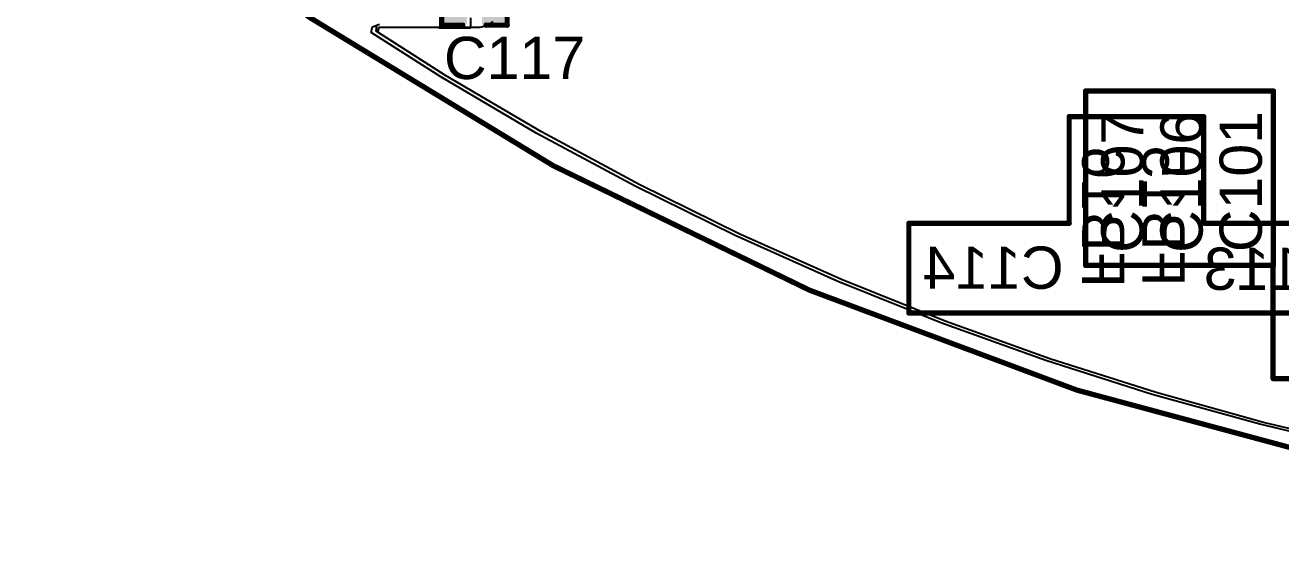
# Model space of a CAD drawing. Header units: inches. Extents: x -2.7 to 10.9, y -2.9 to 7.4.
# Drawn here: x -1.867 to -0.679, y -2.857 to -2.372 of the extents above; entities that cross this region are included whole.
import ezdxf

# ---------------------------------------------------------------- set-up
doc = ezdxf.new("R2010")
doc.units = ezdxf.units.IN
doc.header["$MEASUREMENT"] = 0
for name, color, linetype in [('Board Outline', 216, 'Continuous'), ('Bottom Layer', 5, 'Continuous'), ('Bottom Overlay', 54, 'Continuous'), ('Layer 2', 16, 'Continuous'), ('Layer 3', 76, 'Continuous'), ('Top Layer', 1, 'Continuous'), ('Top Overlay', 2, 'Continuous'), ('Top Paste', 8, 'Continuous'), ('Top Solder', 216, 'Continuous')]:
    doc.layers.add(name, color=color, linetype=linetype)
doc.styles.add('Arial', font='', dxfattribs={"height": 0.2})
doc.styles.get('Arial').set_extended_font_data('Arial')

# ---------------------------------------------------------------- blocks, each defined once
blk = doc.blocks.new('C___0402_71')
at = {"layer": 'Top Layer'}
for points in [[(-0.0275, -0.0125), (-0.0275, 0.0125), (-0.0095, 0.0125), (-0.0095, -0.0125)], [(0.0095, -0.0125), (0.0095, 0.0125), (0.0275, 0.0125), (0.0275, -0.0125)]]:
    blk.add_hatch(color=1, dxfattribs=at).paths.add_polyline_path(points)
at = {"layer": 'Top Paste'}
for points in [[(-0.0275, -0.0125), (-0.0275, 0.0125), (-0.0095, 0.0125), (-0.0095, -0.0125)], [(0.0095, -0.0125), (0.0095, 0.0125), (0.0275, 0.0125), (0.0275, -0.0125)]]:
    blk.add_hatch(color=8, dxfattribs=at).paths.add_polyline_path(points)
at = {"layer": 'Top Solder'}
for points in [[(-0.0299, -0.0149), (-0.0299, 0.0149), (-0.0071, 0.0149), (-0.0071, -0.0149)], [(0.0071, -0.0149), (0.0071, 0.0149), (0.0299, 0.0149), (0.0299, -0.0149)]]:
    blk.add_hatch(color=216, dxfattribs=at).paths.add_polyline_path(points)
at = {"layer": 'Top Overlay'}
for points in [[(-0.031, 0.016, 0.005, 0.005, 0), (-0.031, -0.016, 0.005, 0.005, 0)], [(-0.011, 0.016, 0.005, 0.005, 0), (-0.031, 0.016, 0.005, 0.005, 0)], [(0.031, 0.016, 0.005, 0.005, 0), (0.011, 0.016, 0.005, 0.005, 0)], [(0.031, 0.016, 0.005, 0.005, 0), (0.031, -0.016, 0.005, 0.005, 0)], [(-0.011, -0.016, 0.005, 0.005, 0), (-0.031, -0.016, 0.005, 0.005, 0)], [(0.031, -0.016, 0.005, 0.005, 0), (0.011, -0.016, 0.005, 0.005, 0)]]:
    blk.add_lwpolyline(points, format="xyseb", dxfattribs=at)
for points in [[(-0.0323, 0.016, 0.0025, 0.0025, 1), (-0.0297, 0.016, 0.0025, 0.0025, 1)], [(-0.0323, 0.016, 0.0025, 0.0025, 1), (-0.0297, 0.016, 0.0025, 0.0025, 1)], [(-0.0123, 0.016, 0.0025, 0.0025, 1), (-0.0097, 0.016, 0.0025, 0.0025, 1)], [(0.0097, 0.016, 0.0025, 0.0025, 1), (0.0123, 0.016, 0.0025, 0.0025, 1)], [(0.0297, 0.016, 0.0025, 0.0025, 1), (0.0323, 0.016, 0.0025, 0.0025, 1)], [(0.0297, 0.016, 0.0025, 0.0025, 1), (0.0323, 0.016, 0.0025, 0.0025, 1)], [(-0.0323, -0.016, 0.0025, 0.0025, 1), (-0.0297, -0.016, 0.0025, 0.0025, 1)], [(-0.0323, -0.016, 0.0025, 0.0025, 1), (-0.0297, -0.016, 0.0025, 0.0025, 1)], [(-0.0123, -0.016, 0.0025, 0.0025, 1), (-0.0097, -0.016, 0.0025, 0.0025, 1)], [(0.0097, -0.016, 0.0025, 0.0025, 1), (0.0123, -0.016, 0.0025, 0.0025, 1)], [(0.0297, -0.016, 0.0025, 0.0025, 1), (0.0323, -0.016, 0.0025, 0.0025, 1)], [(0.0297, -0.016, 0.0025, 0.0025, 1), (0.0323, -0.016, 0.0025, 0.0025, 1)]]:
    blk.add_lwpolyline(points, format="xyseb", close=True, dxfattribs=at)

msp = doc.modelspace()

# ---------------------------------------------------------------- linework, layer by layer
at = {"layer": 'Board Outline'}
msp.add_lwpolyline([(2.8441, -0.2412, 0.005, 0.005, -0.741893), (-2.4997, -1.378, 0.005, 0.005, 0)], format="xyseb", dxfattribs=at)
at = {"layer": 'Bottom Layer'}
for p, q in [((-1.5335, -2.3791), (-1.5321, -2.3743)), ((-1.5321, -2.3743), (-1.4367, -2.3743)), ((-1.4367, -2.3743), (-1.4299, -2.3729)), ((-1.4299, -2.3729), (-1.4241, -2.3691)), ((-1.4694, -2.4201), (-1.5335, -2.3791)), ((-1.3785, -2.4736), (-1.4694, -2.4201)), ((-1.2856, -2.5236), (-1.3785, -2.4736)), ((-1.1909, -2.5702), (-1.2856, -2.5236)), ((-1.0946, -2.6132), (-1.1909, -2.5702)), ((-0.9967, -2.6526), (-1.0946, -2.6132)), ((-0.8975, -2.6883), (-0.9967, -2.6526)), ((-0.7969, -2.7202), (-0.8975, -2.6883)), ((-0.6953, -2.7485), (-0.7969, -2.7202)), ((-0.5926, -2.7729), (-0.6953, -2.7485))]:
    msp.add_line(p, q, dxfattribs=at)
at = {"layer": 'Bottom Overlay'}
for points in [[(-0.8793, -2.56, 0.005, 0.005, 0), (-0.8793, -2.459, 0.005, 0.005, 0)], [(-0.8793, -2.459, 0.005, 0.005, 0), (-0.752, -2.459, 0.005, 0.005, 0)], [(-0.752, -2.56, 0.005, 0.005, 0), (-0.752, -2.459, 0.005, 0.005, 0)], [(-1.031, -2.56, 0.005, 0.005, 0), (-0.8793, -2.56, 0.005, 0.005, 0)], [(-1.031, -2.645, 0.005, 0.005, 0), (-1.031, -2.56, 0.005, 0.005, 0)], [(-0.752, -2.56, 0.005, 0.005, 0), (-0.605, -2.56, 0.005, 0.005, 0)], [(-1.031, -2.645, 0.005, 0.005, 0), (-0.605, -2.645, 0.005, 0.005, 0)]]:
    msp.add_lwpolyline(points, format="xyseb", dxfattribs=at)
for points in [[(-0.8805, -2.459, 0.0025, 0.0025, 1), (-0.878, -2.459, 0.0025, 0.0025, 1)], [(-0.8805, -2.459, 0.0025, 0.0025, 1), (-0.878, -2.459, 0.0025, 0.0025, 1)], [(-0.7532, -2.459, 0.0025, 0.0025, 1), (-0.7508, -2.459, 0.0025, 0.0025, 1)], [(-0.7532, -2.459, 0.0025, 0.0025, 1), (-0.7508, -2.459, 0.0025, 0.0025, 1)], [(-1.0322, -2.56, 0.0025, 0.0025, 1), (-1.0297, -2.56, 0.0025, 0.0025, 1)], [(-1.0322, -2.56, 0.0025, 0.0025, 1), (-1.0297, -2.56, 0.0025, 0.0025, 1)], [(-0.8805, -2.56, 0.0025, 0.0025, 1), (-0.878, -2.56, 0.0025, 0.0025, 1)], [(-0.8805, -2.56, 0.0025, 0.0025, 1), (-0.878, -2.56, 0.0025, 0.0025, 1)], [(-0.7532, -2.56, 0.0025, 0.0025, 1), (-0.7508, -2.56, 0.0025, 0.0025, 1)], [(-0.7532, -2.56, 0.0025, 0.0025, 1), (-0.7508, -2.56, 0.0025, 0.0025, 1)], [(-1.0322, -2.645, 0.0025, 0.0025, 1), (-1.0297, -2.645, 0.0025, 0.0025, 1)], [(-1.0322, -2.645, 0.0025, 0.0025, 1), (-1.0297, -2.645, 0.0025, 0.0025, 1)]]:
    msp.add_lwpolyline(points, format="xyseb", close=True, dxfattribs=at)
at = {"layer": 'Layer 2'}
for p, q in [((-1.5349, -2.3782), (-1.5344, -2.3726)), ((-1.5344, -2.3726), (-1.5319, -2.3716)), ((-1.4694, -2.4201), (-1.5349, -2.3782)), ((-1.3785, -2.4736), (-1.4694, -2.4201)), ((-1.2856, -2.5236), (-1.3785, -2.4736)), ((-1.1909, -2.5702), (-1.2856, -2.5236)), ((-1.0946, -2.6132), (-1.1909, -2.5702)), ((-0.9967, -2.6526), (-1.0946, -2.6132)), ((-0.8975, -2.6883), (-0.9967, -2.6526)), ((-0.7969, -2.7202), (-0.8975, -2.6883)), ((-0.6953, -2.7485), (-0.7969, -2.7202)), ((-0.5926, -2.7729), (-0.6953, -2.7485))]:
    msp.add_line(p, q, dxfattribs=at)
at = {"layer": 'Layer 3'}
for p, q in [((-1.5396, -2.3793), (-1.5387, -2.3751)), ((-1.5387, -2.3751), (-1.5383, -2.3742)), ((-1.5383, -2.3742), (-1.5319, -2.3716)), ((-1.4739, -2.4213), (-1.5396, -2.3793)), ((-1.3829, -2.4749), (-1.4739, -2.4213)), ((-1.2899, -2.525), (-1.3829, -2.4749)), ((-1.1952, -2.5716), (-1.2899, -2.525)), ((-1.0987, -2.6147), (-1.1952, -2.5716)), ((-1.0008, -2.6541), (-1.0987, -2.6147)), ((-0.9014, -2.6899), (-1.0008, -2.6541)), ((-0.8008, -2.7219), (-0.9014, -2.6899)), ((-0.699, -2.7502), (-0.8008, -2.7219)), ((-0.5963, -2.7747), (-0.699, -2.7502))]:
    msp.add_line(p, q, dxfattribs=at)
at = {"layer": 'Top Layer'}
for p, q in [((-1.5335, -2.3791), (-1.5321, -2.3743)), ((-1.5321, -2.3743), (-1.4755, -2.3743)), ((-1.4755, -2.3743), (-1.4755, -2.375)), ((-1.4755, -2.375), (-1.4455, -2.375)), ((-1.4455, -2.375), (-1.4455, -2.3655)), ((-1.4694, -2.4201), (-1.5335, -2.3791)), ((-1.3785, -2.4736), (-1.4694, -2.4201)), ((-1.2856, -2.5236), (-1.3785, -2.4736)), ((-1.1909, -2.5702), (-1.2856, -2.5236)), ((-1.0946, -2.6132), (-1.1909, -2.5702)), ((-0.9967, -2.6526), (-1.0946, -2.6132)), ((-0.8975, -2.6883), (-0.9967, -2.6526)), ((-0.7969, -2.7202), (-0.8975, -2.6883)), ((-0.6953, -2.7485), (-0.7969, -2.7202)), ((-0.5926, -2.7729), (-0.6953, -2.7485))]:
    msp.add_line(p, q, dxfattribs=at)
at = {"layer": 'Top Overlay'}
for points in [[(-0.8637, -2.4348, 0.005, 0.005, 0), (-0.686, -2.4348, 0.005, 0.005, 0)], [(-0.8637, -2.5999, 0.005, 0.005, 0), (-0.8637, -2.4348, 0.005, 0.005, 0)], [(-0.686, -2.5999, 0.005, 0.005, 0), (-0.686, -2.4348, 0.005, 0.005, 0)], [(-0.8637, -2.5999, 0.005, 0.005, 0), (-0.686, -2.5999, 0.005, 0.005, 0)], [(-0.6869, -2.6001, 0.005, 0.005, 0), (-0.6864, -2.6005, 0.005, 0.005, 0)], [(-0.6864, -2.707, 0.005, 0.005, 0), (-0.6864, -2.6005, 0.005, 0.005, 0)], [(-0.6864, -2.707, 0.005, 0.005, 0), (-0.3816, -2.707, 0.005, 0.005, 0)]]:
    msp.add_lwpolyline(points, format="xyseb", dxfattribs=at)
for points in [[(-0.865, -2.4348, 0.0025, 0.0025, 1), (-0.8625, -2.4348, 0.0025, 0.0025, 1)], [(-0.865, -2.4348, 0.0025, 0.0025, 1), (-0.8625, -2.4348, 0.0025, 0.0025, 1)], [(-0.6873, -2.4348, 0.0025, 0.0025, 1), (-0.6847, -2.4348, 0.0025, 0.0025, 1)], [(-0.6873, -2.4348, 0.0025, 0.0025, 1), (-0.6847, -2.4348, 0.0025, 0.0025, 1)], [(-0.865, -2.5999, 0.0025, 0.0025, 1), (-0.8625, -2.5999, 0.0025, 0.0025, 1)], [(-0.865, -2.5999, 0.0025, 0.0025, 1), (-0.8625, -2.5999, 0.0025, 0.0025, 1)], [(-0.6881, -2.6001, 0.0025, 0.0025, 1), (-0.6856, -2.6001, 0.0025, 0.0025, 1)], [(-0.6876, -2.6005, 0.0025, 0.0025, 1), (-0.6851, -2.6005, 0.0025, 0.0025, 1)], [(-0.6876, -2.6005, 0.0025, 0.0025, 1), (-0.6851, -2.6005, 0.0025, 0.0025, 1)], [(-0.6873, -2.5999, 0.0025, 0.0025, 1), (-0.6847, -2.5999, 0.0025, 0.0025, 1)], [(-0.6873, -2.5999, 0.0025, 0.0025, 1), (-0.6847, -2.5999, 0.0025, 0.0025, 1)], [(-0.6876, -2.707, 0.0025, 0.0025, 1), (-0.6851, -2.707, 0.0025, 0.0025, 1)], [(-0.6876, -2.707, 0.0025, 0.0025, 1), (-0.6851, -2.707, 0.0025, 0.0025, 1)]]:
    msp.add_lwpolyline(points, format="xyseb", close=True, dxfattribs=at)

# ---------------------------------------------------------------- block references
at = {"rotation": 180}
msp.add_blockref('C___0402_71', (-1.442, -2.3565), dxfattribs=at)

# ---------------------------------------------------------------- texts
at = {"layer": 'Bottom Overlay', "style": 'Arial', "text_generation_flag": 2}
for s, p in [('FB16', (-0.867, -2.621)), ('FB15', (-0.81, -2.62))]:
    msp.add_text(s, height=0.04, rotation=270, dxfattribs=at).set_placement(p)
for s, p in [('C114', (-0.8844, -2.622)), ('C113', (-0.6184, -2.623))]:
    msp.add_text(s, height=0.04, dxfattribs=at).set_placement(p)
at = {"layer": 'Top Overlay', "style": 'Arial'}
msp.add_text('C117', height=0.04, dxfattribs=at).set_placement((-1.4708, -2.4235))
for s, p in [('C107', (-0.809, -2.588)), ('C106', (-0.753, -2.588)), ('C101', (-0.697, -2.5873))]:
    msp.add_text(s, height=0.04, rotation=90, dxfattribs=at).set_placement(p)

doc.saveas('drawing.dxf')
